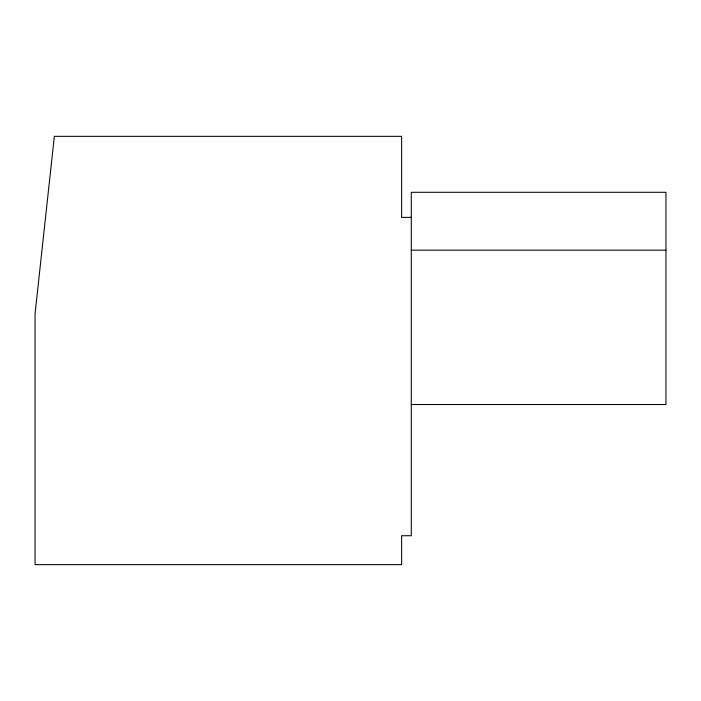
<?xml version="1.0" encoding="UTF-8"?>
<svg xmlns="http://www.w3.org/2000/svg" width="701" height="701" viewBox="0 0 701 701"><rect width="100%" height="100%" fill="white"/><g stroke="black" fill="none" stroke-linecap="round" stroke-linejoin="round"><path stroke-width="1.05" d="M411.277 217.371L401.629 217.371L401.629 136.344L54.345 136.344L35.05 313.846L35.05 564.655L401.629 564.655L401.629 535.722L411.277 535.722L411.277 192.293L665.95 192.293L665.95 404.521L411.277 404.521M411.277 250.169L665.95 250.169"/></g></svg>
